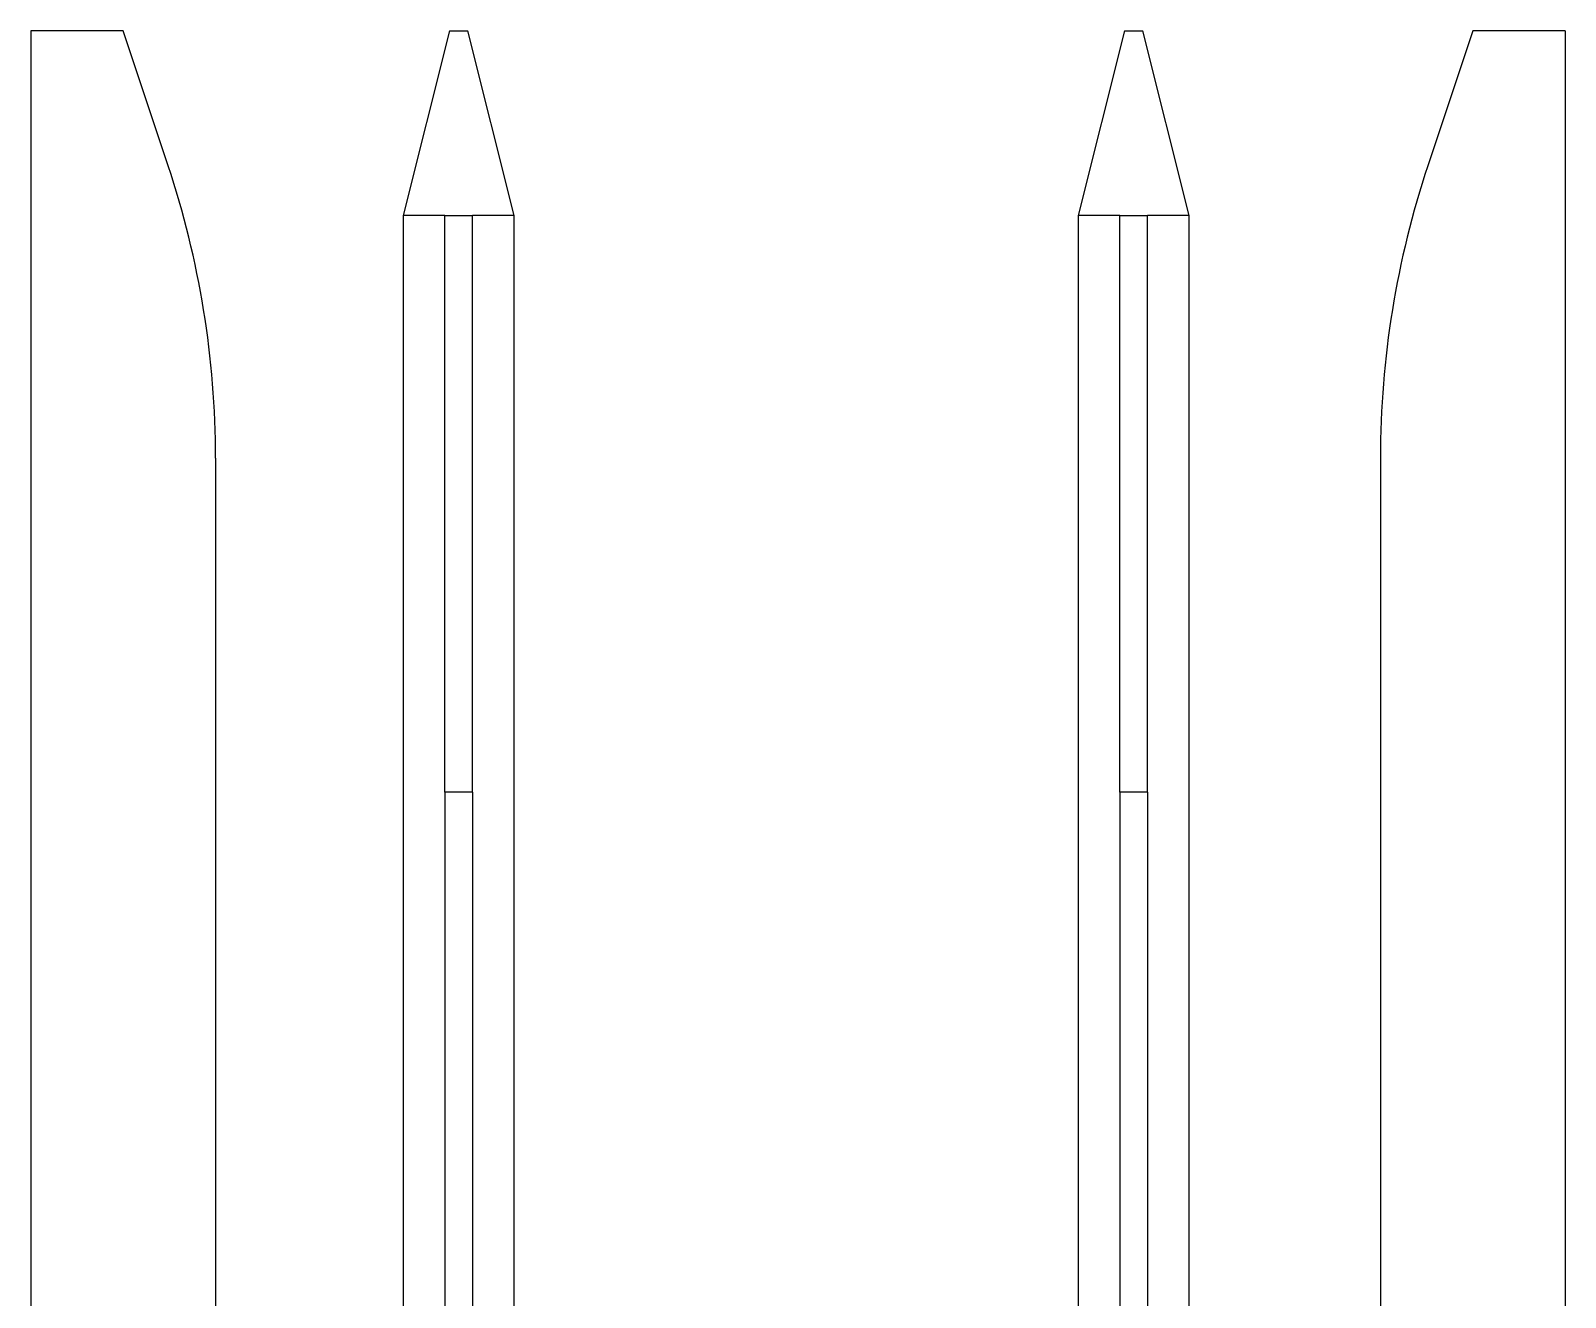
# Model space of a CAD drawing. Header units: millimetres. Extents: x 10 to 584, y 10 to 410.
# Drawn here: x 487.85 to 493.38, y 330.61 to 335.18 of the extents above; entities that cross this region are included whole.
import ezdxf

# ---------------------------------------------------------------- set-up
doc = ezdxf.new("R2010")
doc.units = ezdxf.units.MM

msp = doc.modelspace()

# ---------------------------------------------------------------- linework, layer by layer
at = {"color": 7, "linetype": 'Continuous', "lineweight": 25}
for p, q in [((487.84955, 335.17831), (487.84955, 327.17742)), ((488.18289, 335.17831), (487.84955, 335.17831)), ((488.34516, 334.69148), (488.18289, 335.17831)), ((489.35955, 335.17831), (489.19289, 334.51165)), ((489.35955, 335.17831), (489.42622, 335.17831)), ((489.59289, 334.51165), (489.42622, 335.17831)), ((491.79289, 335.17831), (491.62622, 334.51165)), ((491.79289, 335.17831), (491.85955, 335.17831)), ((492.02622, 334.51165), (491.85955, 335.17831)), ((493.04955, 335.17831), (492.88728, 334.69148)), ((493.38289, 335.17831), (493.04955, 335.17831)), ((493.38289, 335.17831), (493.38289, 327.17742)), ((489.19289, 334.51165), (489.19289, 330.08002)), ((489.34289, 334.51165), (489.19289, 334.51165)), ((489.34289, 334.51165), (489.44289, 334.51165)), ((489.34289, 332.43319), (489.34289, 334.51165)), ((489.44289, 332.43319), (489.44289, 334.51165)), ((489.59289, 334.51165), (489.44289, 334.51165)), ((489.59289, 330.08663), (489.59289, 334.51165)), ((491.62622, 334.51165), (491.62622, 330.10895)), ((491.77622, 334.51165), (491.62622, 334.51165)), ((491.77622, 334.51165), (491.87622, 334.51165)), ((491.77622, 332.43319), (491.77622, 334.51165)), ((491.87622, 332.43319), (491.87622, 334.51165)), ((492.02622, 334.51165), (491.87622, 334.51165)), ((492.02622, 330.06165), (492.02622, 334.51165)), ((488.51622, 333.63739), (488.51622, 327.17742)), ((492.71622, 333.63739), (492.71622, 327.17742)), ((489.44289, 332.43319), (489.34289, 332.43319)), ((489.34289, 332.43319), (489.34289, 327.17742)), ((489.44289, 332.43319), (489.44289, 327.17742)), ((491.87622, 332.43319), (491.77622, 332.43319)), ((491.77622, 332.43319), (491.77622, 327.17742)), ((491.87622, 332.43319), (491.87622, 327.17742))]:
    msp.add_line(p, q, dxfattribs=at)
for centre, start, end in [((485.18289, 333.63739), 0, 18.43495), ((496.04955, 333.63739), 161.56505, 180)]:
    msp.add_arc(centre, 3.33333, start, end, dxfattribs=at)

doc.saveas('drawing.dxf')
